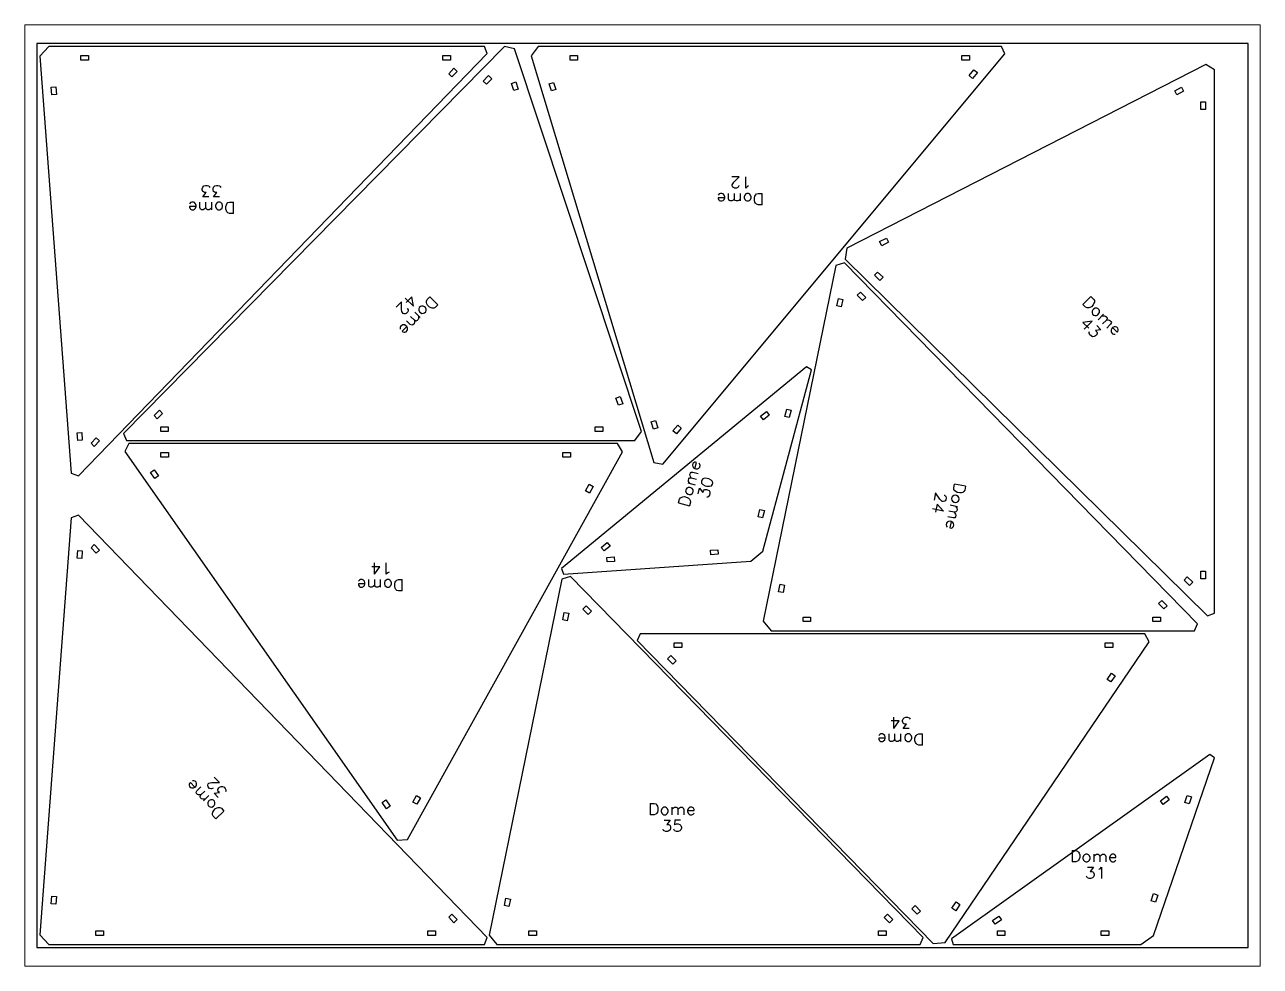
# Paper-space layout 'Layout' of a CAD drawing. Header units: millimetres, sheet in inches. Extents: x 0 to 10.5, y 0 to 8.
# The model-space entities are those that its viewports show. They can reach past a viewport. Long polylines and large blocks are cut down to what shows.
import ezdxf

# ---------------------------------------------------------------- set-up
doc = ezdxf.new("R2010")
doc.units = ezdxf.units.MM
doc.header["$MEASUREMENT"] = 0
for name, color, linetype, true_color in [('dome_cuts', 1, 'Continuous', 0xff0000), ('dome_marks', 2, 'Continuous', 0xffff00), ('Sheet', 18, 'Continuous', 0x000000)]:
    doc.layers.add(name, color=color, linetype=linetype, true_color=true_color)

msp = doc.modelspace()

# ---------------------------------------------------------------- linework, layer by layer
at = {"layer": 'dome_cuts', "color": 1, "true_color": 0xff0000}
for points in [[(295.57, 595), (7.88, 595), (2, 588.67), (22.65, 313.29), (27.54, 311.52), (297.51, 590.44)], [(34.03, 589), (34.03, 586), (29.03, 586), (29.03, 589)], [(308.93, 595), (57.26, 339.34), (59.15, 334.82), (394.92, 334.82), (399.27, 340.85), (315.39, 593.5)], [(273.19, 589), (273.19, 586), (268.19, 586), (268.19, 589)], [(637.1, 595), (331.02, 595), (326.5, 588.92), (407.55, 320.32), (413.45, 319.12), (639.38, 590.12)], [(357.17, 589), (357.17, 586), (352.17, 586), (352.17, 589)], [(615.95, 589), (615.95, 586), (610.95, 586), (610.95, 589)], [(274.15, 574.93), (271.99, 577.02), (275.47, 580.61), (277.63, 578.52)], [(533.9, 454.49), (773.18, 218.94), (777.71, 220.83), (777.71, 579.58), (772.05, 583.04), (535.03, 461.84)], [(618.03, 573.88), (615.72, 575.8), (618.92, 579.64), (621.23, 577.72)], [(298.37, 575.72), (300.51, 573.61), (297, 570.05), (294.86, 572.16)], [(317.93, 566.79), (315.09, 565.84), (313.51, 570.59), (316.36, 571.54)], [(338.36, 570.41), (341.23, 571.27), (342.67, 566.49), (339.8, 565.62)], [(9.56, 568.03), (12.56, 568.25), (12.93, 563.26), (9.94, 563.04)], [(755.95, 568.07), (757.32, 565.4), (752.87, 563.12), (751.5, 565.79)], [(771.71, 553.43), (768.71, 553.43), (768.71, 558.43), (771.71, 558.43)], [(561.05, 468.4), (562.41, 465.73), (557.96, 463.45), (556.6, 466.12)], [(527.71, 450.47), (479.8, 215.43), (484.88, 209.21), (764.55, 209.21), (766.46, 213.75), (533.42, 452.16)], [(553.19, 443.93), (555.29, 446.07), (558.85, 442.56), (556.75, 440.42)], [(547.4, 429.26), (545.26, 427.16), (541.76, 430.74), (543.91, 432.84)], [(529.36, 428.55), (532.3, 427.95), (531.3, 423.05), (528.36, 423.65)], [(479.5, 261.71), (511.58, 381.44), (508.32, 383.54), (346.42, 250.26), (347.86, 246.66), (471.52, 255.14)], [(386.91, 359.03), (384.06, 358.08), (382.49, 362.83), (385.33, 363.77)], [(80.92, 354.83), (83.06, 352.73), (79.55, 349.16), (77.41, 351.27)], [(481.84, 353.97), (483.75, 351.65), (479.89, 348.47), (477.98, 350.79)], [(496.92, 349.92), (494.02, 350.7), (495.32, 355.53), (498.22, 354.75)], [(81.79, 340.82), (81.79, 343.82), (86.79, 343.82), (86.79, 340.82)], [(368.77, 340.82), (368.77, 343.82), (373.77, 343.82), (373.77, 340.82)], [(405.74, 347.09), (408.61, 347.96), (410.06, 343.17), (407.18, 342.3)], [(422.38, 339.21), (420.08, 341.13), (423.28, 344.97), (425.59, 343.05)], [(26.67, 339.86), (29.66, 340.09), (30.04, 335.1), (27.05, 334.88)], [(37.97, 330.92), (35.81, 333.01), (39.29, 336.6), (41.45, 334.52)], [(383.58, 332.82), (60.77, 332.82), (58.06, 327.62), (238.07, 70.91), (244.8, 71.26), (386.85, 327.27)], [(86.92, 326.82), (86.92, 323.82), (81.92, 323.82), (81.92, 326.82)], [(352.43, 326.82), (352.43, 323.82), (347.43, 323.82), (347.43, 326.82)], [(75.12, 313.75), (77.58, 315.47), (80.45, 311.38), (77.99, 309.65)], [(364.9, 300.08), (362.28, 301.54), (364.71, 305.91), (367.33, 304.46)], [(479.17, 283.69), (476.28, 284.47), (477.57, 289.3), (480.47, 288.52)], [(297.51, 6.56), (27.54, 285.48), (22.65, 283.71), (2, 8.33), (7.88, 2), (295.57, 2)], [(27.05, 262.12), (30.04, 261.9), (29.66, 256.91), (26.67, 257.14)], [(41.45, 262.48), (39.29, 260.4), (35.81, 263.99), (37.97, 266.07)], [(376.67, 267.38), (378.57, 265.07), (374.71, 261.89), (372.81, 264.21)], [(445.02, 259.34), (444.81, 262.33), (449.8, 262.67), (450.01, 259.68)], [(376.61, 254.64), (376.41, 257.64), (381.39, 257.98), (381.6, 254.98)], [(303.81, 2), (583.48, 2), (585.4, 6.54), (352.35, 244.95), (346.64, 243.26), (298.73, 8.22)], [(771.71, 243.47), (768.71, 243.47), (768.71, 248.47), (771.71, 248.47)], [(490.9, 239.86), (493.84, 239.26), (492.84, 234.36), (489.9, 234.96)], [(757.69, 242.6), (759.8, 244.74), (763.36, 241.23), (761.26, 239.09)], [(746.42, 225.67), (744.27, 223.57), (740.78, 227.15), (742.92, 229.25)], [(348.3, 221.34), (351.24, 220.74), (350.24, 215.84), (347.3, 216.44)], [(366.34, 222.05), (364.19, 219.95), (360.7, 223.53), (362.84, 225.63)], [(506.03, 215.21), (506.03, 218.21), (511.03, 218.21), (511.03, 215.21)], [(737.02, 215.21), (737.02, 218.21), (742.02, 218.21), (742.02, 215.21)], [(731.77, 207.21), (398.39, 207.21), (396.47, 202.67), (591.97, 2.68), (599.97, 3.39), (734.56, 201.95)], [(425.92, 201.21), (425.92, 198.21), (420.92, 198.21), (420.92, 201.21)], [(710.62, 201.21), (710.62, 198.21), (705.62, 198.21), (705.62, 201.21)], [(416.52, 190.75), (418.66, 192.85), (422.16, 189.27), (420.01, 187.17)], [(709.31, 175.4), (706.83, 177.08), (709.63, 181.22), (712.12, 179.53)], [(605.14, 2), (729.1, 2), (737.51, 8.01), (777.71, 125.26), (774.6, 127.58), (603.96, 5.69)], [(250.88, 94.59), (248.25, 96.04), (250.68, 100.41), (253.3, 98.96)], [(746.16, 99.89), (747.9, 97.45), (743.84, 94.54), (742.09, 96.98)], [(760.93, 94.82), (758.09, 95.79), (759.71, 100.52), (762.55, 99.55)], [(227.97, 95.77), (230.43, 97.49), (233.3, 93.39), (230.84, 91.67)], [(9.94, 33.96), (12.93, 33.74), (12.56, 28.75), (9.56, 28.97)], [(309.84, 32.65), (312.77, 32.05), (311.78, 27.15), (308.84, 27.75)], [(738.69, 29.96), (735.85, 30.93), (737.47, 35.66), (740.31, 34.69)], [(577.98, 25.57), (580.13, 27.67), (583.62, 24.09), (581.48, 22)], [(606.87, 24.27), (604.39, 25.95), (607.19, 30.09), (609.68, 28.4)], [(277.63, 18.48), (275.47, 16.39), (271.99, 19.98), (274.15, 22.07)], [(565.35, 18.46), (563.21, 16.36), (559.71, 19.94), (561.86, 22.04)], [(635.31, 20.71), (637.05, 18.27), (632.98, 15.36), (631.24, 17.8)], [(39.03, 8), (39.03, 11), (44.03, 11), (44.03, 8)], [(258.19, 8), (258.19, 11), (263.19, 11), (263.19, 8)], [(324.96, 8), (324.96, 11), (329.96, 11), (329.96, 8)], [(555.95, 8), (555.95, 11), (560.95, 11), (560.95, 8)], [(634.38, 8), (634.38, 11), (639.38, 11), (639.38, 8)], [(702.95, 8), (702.95, 11), (707.95, 11), (707.95, 8)]]:
    msp.add_lwpolyline(points, close=True, dxfattribs=at)
at = {"layer": 'dome_marks', "color": 2, "true_color": 0xffff00}
for points in [[(463.93, 508.96), (458.93, 508.96)], [(460.36, 505.38), (463.93, 508.96)], [(468.22, 501.46), (468.22, 508.96)], [(109.28, 501.08), (109.64, 502.15)], [(109.28, 500.37), (109.28, 501.08)], [(109.64, 499.3), (109.28, 500.37)], [(109.64, 502.15), (110.35, 502.87)], [(109.99, 498.94), (109.64, 499.3)], [(109.64, 495.73), (111.78, 498.58)], [(110.71, 498.58), (109.99, 498.94)], [(110.35, 502.87), (111.42, 503.23)], [(111.78, 498.58), (110.71, 498.58)], [(111.42, 503.23), (112.49, 503.23)], [(112.49, 503.23), (113.56, 502.87)], [(113.56, 502.87), (113.92, 502.51)], [(113.92, 502.51), (114.28, 501.8)], [(116.42, 501.08), (116.78, 502.15)], [(116.42, 500.37), (116.42, 501.08)], [(116.78, 499.3), (116.42, 500.37)], [(116.78, 502.15), (117.49, 502.87)], [(117.14, 498.94), (116.78, 499.3)], [(116.78, 495.73), (118.92, 498.58)], [(117.85, 498.58), (117.14, 498.94)], [(117.49, 502.87), (118.56, 503.23)], [(118.92, 498.58), (117.85, 498.58)], [(118.56, 503.23), (119.64, 503.23)], [(119.64, 503.23), (120.71, 502.87)], [(120.71, 502.87), (121.06, 502.51)], [(121.06, 502.51), (121.42, 501.8)], [(451.43, 497.96), (450.72, 497.6)], [(452.5, 497.96), (451.43, 497.96)], [(453.22, 497.6), (452.5, 497.96)], [(456.79, 494.38), (456.79, 497.96)], [(459.29, 503.6), (459.65, 504.31)], [(459.29, 502.88), (459.29, 503.6)], [(459.65, 502.17), (459.29, 502.88)], [(459.65, 504.31), (460.36, 505.38)], [(460, 501.81), (459.65, 502.17)], [(460.72, 501.46), (460, 501.81)], [(462.15, 501.46), (460.72, 501.46)], [(460.72, 494.38), (460.72, 497.96)], [(462.86, 501.81), (462.15, 501.46)], [(463.22, 502.17), (462.86, 501.81)], [(463.57, 502.88), (463.22, 502.17)], [(463.57, 503.24), (463.57, 502.88)], [(464.65, 492.96), (464.65, 497.96)], [(469.29, 502.53), (468.22, 501.46)], [(468.93, 497.96), (468.22, 497.6)], [(470, 497.96), (468.93, 497.96)], [(470, 502.88), (469.29, 502.53)], [(470.72, 497.6), (470, 497.96)], [(475.36, 497.6), (476.43, 497.96)], [(476.43, 497.96), (478.93, 497.96)], [(478.93, 490.46), (478.93, 497.96)], [(101.6, 491.87), (100.89, 491.15)], [(102.31, 492.23), (101.6, 491.87)], [(103.39, 492.23), (102.31, 492.23)], [(104.1, 491.87), (103.39, 492.23)], [(104.81, 491.15), (104.1, 491.87)], [(105.17, 490.08), (104.81, 491.15)], [(105.17, 489.37), (105.17, 490.08)], [(107.67, 488.65), (107.67, 492.23)], [(113.56, 495.73), (109.64, 495.73)], [(111.6, 488.65), (111.6, 492.23)], [(115.53, 487.23), (115.53, 492.23)], [(120.71, 495.73), (116.78, 495.73)], [(118.39, 491.15), (118.03, 490.08)], [(118.03, 490.08), (118.03, 489.37)], [(119.1, 491.87), (118.39, 491.15)], [(119.81, 492.23), (119.1, 491.87)], [(120.89, 492.23), (119.81, 492.23)], [(121.6, 491.87), (120.89, 492.23)], [(122.31, 491.15), (121.6, 491.87)], [(122.67, 490.08), (122.31, 491.15)], [(122.67, 489.37), (122.67, 490.08)], [(124.81, 489.37), (125.17, 490.44)], [(125.17, 490.44), (125.53, 491.15)], [(125.53, 491.15), (126.24, 491.87)], [(126.24, 491.87), (127.31, 492.23)], [(127.31, 492.23), (129.81, 492.23)], [(129.81, 484.73), (129.81, 492.23)], [(450.72, 497.6), (450, 496.88)], [(454.29, 495.1), (450, 495.1)], [(450, 495.1), (450, 494.38)], [(450, 494.38), (450.36, 493.67)], [(450.36, 493.67), (450.72, 493.31)], [(450.72, 493.31), (451.43, 492.96)], [(451.43, 492.96), (452.5, 492.96)], [(452.5, 492.96), (453.22, 493.31)], [(453.93, 496.88), (453.22, 497.6)], [(453.22, 493.31), (453.93, 494.03)], [(454.29, 495.81), (453.93, 496.88)], [(453.93, 494.03), (454.29, 495.1)], [(454.29, 495.1), (454.29, 495.81)], [(457.15, 493.31), (456.79, 494.38)], [(457.86, 492.96), (457.15, 493.31)], [(458.93, 492.96), (457.86, 492.96)], [(459.65, 493.31), (458.93, 492.96)], [(460.72, 494.38), (459.65, 493.31)], [(461.07, 493.31), (460.72, 494.38)], [(461.79, 492.96), (461.07, 493.31)], [(462.86, 492.96), (461.79, 492.96)], [(463.57, 493.31), (462.86, 492.96)], [(464.65, 494.38), (463.57, 493.31)], [(467.5, 496.88), (467.15, 495.81)], [(467.15, 495.81), (467.15, 495.1)], [(467.15, 495.1), (467.5, 494.03)], [(468.22, 497.6), (467.5, 496.88)], [(467.5, 494.03), (468.22, 493.31)], [(468.22, 493.31), (468.93, 492.96)], [(468.93, 492.96), (470, 492.96)], [(470, 492.96), (470.72, 493.31)], [(471.43, 496.88), (470.72, 497.6)], [(470.72, 493.31), (471.43, 494.03)], [(471.79, 495.81), (471.43, 496.88)], [(471.43, 494.03), (471.79, 495.1)], [(471.79, 495.1), (471.79, 495.81)], [(473.93, 495.1), (474.29, 496.17)], [(473.93, 493.31), (473.93, 495.1)], [(474.29, 492.24), (473.93, 493.31)], [(474.29, 496.17), (474.65, 496.88)], [(474.65, 491.53), (474.29, 492.24)], [(474.65, 496.88), (475.36, 497.6)], [(475.36, 490.81), (474.65, 491.53)], [(476.43, 490.46), (475.36, 490.81)], [(478.93, 490.46), (476.43, 490.46)], [(105.17, 489.37), (100.89, 489.37)], [(100.89, 489.37), (100.89, 488.65)], [(100.89, 488.65), (101.24, 487.94)], [(101.24, 487.94), (101.6, 487.58)], [(101.6, 487.58), (102.31, 487.23)], [(102.31, 487.23), (103.39, 487.23)], [(103.39, 487.23), (104.1, 487.58)], [(104.1, 487.58), (104.81, 488.3)], [(104.81, 488.3), (105.17, 489.37)], [(108.03, 487.58), (107.67, 488.65)], [(108.74, 487.23), (108.03, 487.58)], [(109.81, 487.23), (108.74, 487.23)], [(110.53, 487.58), (109.81, 487.23)], [(111.6, 488.65), (110.53, 487.58)], [(111.96, 487.58), (111.6, 488.65)], [(112.67, 487.23), (111.96, 487.58)], [(113.74, 487.23), (112.67, 487.23)], [(114.46, 487.58), (113.74, 487.23)], [(115.53, 488.65), (114.46, 487.58)], [(118.03, 489.37), (118.39, 488.3)], [(118.39, 488.3), (119.1, 487.58)], [(119.1, 487.58), (119.81, 487.23)], [(119.81, 487.23), (120.89, 487.23)], [(120.89, 487.23), (121.6, 487.58)], [(121.6, 487.58), (122.31, 488.3)], [(122.31, 488.3), (122.67, 489.37)], [(124.81, 487.58), (124.81, 489.37)], [(125.17, 486.51), (124.81, 487.58)], [(125.53, 485.8), (125.17, 486.51)], [(126.24, 485.08), (125.53, 485.8)], [(127.31, 484.73), (126.24, 485.08)], [(129.81, 484.73), (127.31, 484.73)], [(240.84, 426.33), (237.33, 422.77)], [(240.88, 421.28), (240.84, 426.33)], [(248.69, 423.61), (243.34, 428.88)], [(247.63, 429.67), (243.87, 425.85)], [(248.69, 423.61), (247.63, 429.67)], [(257.32, 426.89), (257.82, 427.9)], [(257.33, 425.88), (257.32, 426.89)], [(257.59, 425.12), (257.33, 425.88)], [(258.1, 424.12), (257.59, 425.12)], [(257.82, 427.9), (259.57, 429.69)], [(264.92, 424.42), (259.57, 429.69)], [(264.92, 424.42), (263.16, 422.64)], [(696.11, 429.95), (690.85, 424.61)], [(692.63, 422.85), (690.85, 424.61)], [(696.11, 429.95), (697.9, 428.2)], [(697.67, 424.41), (696.42, 423.14)], [(698.17, 425.42), (697.67, 424.41)], [(697.9, 428.2), (698.41, 427.19)], [(698.42, 426.18), (698.17, 425.42)], [(698.41, 427.19), (698.42, 426.18)], [(241.14, 420.02), (240.88, 421.28)], [(241.4, 419.26), (241.14, 420.02)], [(241.91, 418.76), (241.4, 419.26)], [(242.67, 418.52), (241.91, 418.76)], [(243.17, 418.52), (242.67, 418.52)], [(243.93, 418.78), (243.17, 418.52)], [(244.93, 419.8), (243.93, 418.78)], [(244.66, 422.07), (244.91, 421.82)], [(244.91, 421.82), (245.17, 421.06)], [(245.17, 420.56), (244.93, 419.8)], [(245.17, 421.06), (245.17, 420.56)], [(249.34, 414.2), (246.8, 416.7)], [(253.11, 416), (249.55, 419.5)], [(252.1, 417), (252.11, 415.48)], [(252.56, 422.56), (252.31, 421.8)], [(252.31, 421.8), (252.32, 420.79)], [(252.32, 420.79), (252.83, 419.78)], [(253.31, 423.32), (252.56, 422.56)], [(252.83, 419.78), (253.34, 419.28)], [(254.07, 423.58), (253.31, 423.32)], [(253.34, 419.28), (254.36, 418.78)], [(255.08, 423.59), (254.07, 423.58)], [(254.36, 418.78), (255.37, 418.79)], [(256.09, 423.09), (255.08, 423.59)], [(255.37, 418.79), (256.12, 419.05)], [(256.6, 422.59), (256.09, 423.09)], [(256.12, 419.05), (256.87, 419.81)], [(257.11, 421.58), (256.6, 422.59)], [(256.87, 419.81), (257.12, 420.57)], [(257.12, 420.57), (257.11, 421.58)], [(259.37, 422.86), (258.1, 424.12)], [(260.39, 422.37), (259.37, 422.86)], [(261.15, 422.12), (260.39, 422.37)], [(262.16, 422.13), (261.15, 422.12)], [(263.16, 422.64), (262.16, 422.13)], [(693.65, 422.36), (692.63, 422.85)], [(694.66, 422.37), (693.65, 422.36)], [(695.41, 422.62), (694.66, 422.37)], [(696.42, 423.14), (695.41, 422.62)], [(697.45, 421.12), (696.95, 420.11)], [(696.95, 420.11), (696.96, 419.1)], [(696.96, 419.1), (697.22, 418.34)], [(697.22, 418.34), (697.98, 417.59)], [(697.95, 421.63), (697.45, 421.12)], [(698.95, 422.15), (697.95, 421.63)], [(697.98, 417.59), (698.74, 417.35)], [(698.74, 417.35), (699.75, 417.35)], [(699.96, 422.15), (698.95, 422.15)], [(699.75, 417.35), (700.76, 417.87)], [(700.72, 421.91), (699.96, 422.15)], [(701.49, 421.16), (700.72, 421.91)], [(700.76, 417.87), (701.26, 418.38)], [(704.54, 418.15), (701.03, 414.59)], [(701.26, 418.38), (701.75, 419.39)], [(701.75, 420.4), (701.49, 421.16)], [(701.75, 419.39), (701.75, 420.4)], [(703.54, 417.13), (705.05, 417.14)], [(705.05, 417.14), (705.81, 416.9)], [(705.81, 416.9), (706.58, 416.15)], [(240.28, 410.09), (240.03, 409.33)], [(240.03, 409.33), (240.04, 408.32)], [(241.03, 410.85), (240.28, 410.09)], [(241.79, 411.11), (241.03, 410.85)], [(244.32, 410.12), (241.32, 407.07)], [(242.8, 411.12), (241.79, 411.11)], [(243.81, 410.62), (242.8, 411.12)], [(244.32, 410.12), (243.81, 410.62)], [(246.58, 411.4), (244.04, 413.91)], [(244.83, 409.11), (244.32, 410.12)], [(244.6, 407.34), (244.84, 408.1)], [(244.84, 408.1), (244.83, 409.11)], [(247.6, 410.9), (246.58, 411.4)], [(248.35, 411.16), (247.6, 410.9)], [(249.11, 411.92), (248.35, 411.16)], [(249.35, 412.68), (249.11, 411.92)], [(250.35, 413.7), (249.34, 414.2)], [(249.34, 414.2), (249.35, 412.68)], [(251.11, 413.96), (250.35, 413.7)], [(251.86, 414.72), (251.11, 413.96)], [(252.11, 415.48), (251.86, 414.72)], [(696.92, 413.72), (690.87, 412.66)], [(690.87, 412.66), (694.69, 408.91)], [(696.92, 413.72), (691.66, 408.38)], [(699.98, 410.71), (702.78, 407.96)], [(706.34, 414.38), (703.83, 411.83)], [(706.84, 415.39), (706.34, 414.38)], [(706.34, 414.38), (707.85, 414.39)], [(706.58, 416.15), (706.84, 415.39)], [(709.14, 411.62), (706.63, 409.07)], [(707.85, 414.39), (708.61, 414.14)], [(708.61, 414.14), (709.38, 413.39)], [(709.64, 412.63), (709.14, 411.62)], [(709.38, 413.39), (709.64, 412.63)], [(709.92, 408.85), (709.42, 407.83)], [(710.42, 409.36), (709.92, 408.85)], [(711.42, 409.87), (710.42, 409.36)], [(710.42, 409.36), (713.47, 406.35)], [(712.44, 409.88), (711.42, 409.87)], [(713.19, 409.63), (712.44, 409.88)], [(713.96, 408.88), (713.19, 409.63)], [(714.22, 408.12), (713.96, 408.88)], [(714.22, 407.62), (714.22, 408.12)], [(241.32, 407.07), (241.82, 406.56)], [(241.82, 406.56), (242.58, 406.32)], [(242.58, 406.32), (243.09, 406.32)], [(243.09, 406.32), (243.84, 406.58)], [(243.84, 406.58), (244.6, 407.34)], [(694.96, 406.13), (695.21, 406.89)], [(694.97, 405.62), (694.96, 406.13)], [(695.48, 404.62), (694.97, 405.62)], [(696.24, 403.87), (695.48, 404.62)], [(697.26, 403.37), (696.24, 403.87)], [(698.27, 403.38), (697.26, 403.37)], [(699.27, 403.89), (698.27, 403.38)], [(702.78, 407.96), (699.25, 407.43)], [(699.25, 407.43), (700.01, 406.67)], [(699.77, 404.4), (699.27, 403.89)], [(700.27, 405.41), (699.77, 404.4)], [(700.01, 406.67), (700.27, 405.92)], [(700.27, 405.92), (700.27, 405.41)], [(709.42, 407.83), (709.43, 406.82)], [(709.43, 406.82), (709.69, 406.07)], [(709.69, 406.07), (710.45, 405.32)], [(710.45, 405.32), (711.21, 405.07)], [(711.21, 405.07), (712.22, 405.08)], [(713.47, 406.35), (713.97, 406.86)], [(713.97, 406.86), (714.22, 407.62)], [(433.27, 319.56), (433, 318.52)], [(433, 318.52), (433.16, 317.74)], [(433.8, 320.15), (433.27, 319.56)], [(434.24, 320.41), (433.8, 320.15)], [(435.02, 320.57), (434.24, 320.41)], [(434.6, 316.24), (435.71, 320.38)], [(435.71, 320.38), (435.02, 320.57)], [(437.94, 319.04), (437.44, 319.92)], [(437.83, 317.23), (438.1, 318.26)], [(438.1, 318.26), (437.94, 319.04)], [(430.59, 309.55), (431.12, 310.15)], [(431.12, 310.15), (432.25, 310.22)], [(431.33, 312.31), (431.61, 313.35)], [(431.49, 311.53), (431.33, 312.31)], [(432.25, 310.22), (431.49, 311.53)], [(431.61, 313.35), (432.14, 313.94)], [(432.14, 313.94), (433.27, 314.01)], [(432.25, 310.22), (435.7, 309.29)], [(433.16, 317.74), (433.66, 316.86)], [(433.27, 314.01), (436.72, 313.09)], [(433.66, 316.86), (434.6, 316.24)], [(434.6, 316.24), (435.29, 316.06)], [(435.29, 316.06), (436.42, 316.12)], [(436.42, 316.12), (437.3, 316.63)], [(437.3, 316.63), (437.83, 317.23)], [(428.75, 302.65), (428.47, 301.62)], [(429.28, 303.25), (428.75, 302.65)], [(430.15, 303.75), (429.28, 303.25)], [(429.85, 306.79), (434.68, 305.5)], [(431.28, 303.82), (430.15, 303.75)], [(430.32, 308.52), (430.59, 309.55)], [(430.48, 307.73), (430.32, 308.52)], [(431.23, 306.42), (430.48, 307.73)], [(431.97, 303.64), (431.28, 303.82)], [(432.91, 303.02), (431.97, 303.64)], [(433.41, 302.14), (432.91, 303.02)], [(433.57, 301.36), (433.41, 302.14)], [(436.72, 299.59), (437.74, 303.38)], [(437.74, 303.38), (439.95, 300.58)], [(439.13, 308.56), (438.94, 307.87)], [(438.94, 307.87), (439.01, 306.74)], [(439.01, 306.74), (439.86, 305.77)], [(439.75, 309.5), (439.13, 308.56)], [(440.97, 309.91), (439.75, 309.5)], [(439.86, 305.77), (441.49, 304.97)], [(440.22, 301.61), (440.75, 302.21)], [(440.75, 302.21), (441.19, 302.46)], [(442.79, 309.8), (440.97, 309.91)], [(441.19, 302.46), (442.32, 302.53)], [(441.49, 304.97), (442.53, 304.69)], [(442.32, 302.53), (443.01, 302.34)], [(442.53, 304.69), (444.35, 304.57)], [(443.82, 309.52), (442.79, 309.8)], [(443.01, 302.34), (443.95, 301.72)], [(445.45, 308.71), (443.82, 309.52)], [(444.35, 304.57), (445.57, 304.99)], [(446.3, 307.75), (445.45, 308.71)], [(445.57, 304.99), (446.19, 305.93)], [(446.19, 305.93), (446.37, 306.62)], [(446.37, 306.62), (446.3, 307.75)], [(605.53, 303.61), (606.03, 306.06)], [(605.67, 302.49), (605.53, 303.61)], [(606.23, 301.65), (605.67, 302.49)], [(613.38, 304.57), (606.03, 306.06)], [(612.88, 302.12), (612.32, 301.14)], [(613.38, 304.57), (612.88, 302.12)], [(423.74, 293.64), (424.39, 296.05)], [(424.39, 296.05), (425.01, 297)], [(425.01, 297), (425.89, 297.5)], [(425.89, 297.5), (426.67, 297.66)], [(426.67, 297.66), (427.8, 297.73)], [(427.8, 297.73), (429.52, 297.27)], [(428.47, 301.62), (428.63, 300.83)], [(428.63, 300.83), (429.13, 299.96)], [(429.13, 299.96), (430.08, 299.34)], [(429.52, 297.27), (430.46, 296.65)], [(430.08, 299.34), (430.77, 299.15)], [(430.46, 296.65), (431.06, 296.12)], [(430.77, 299.15), (431.89, 299.22)], [(431.63, 294.11), (430.99, 291.7)], [(431.06, 296.12), (431.57, 295.24)], [(431.57, 295.24), (431.63, 294.11)], [(431.89, 299.22), (432.77, 299.73)], [(432.77, 299.73), (433.3, 300.32)], [(433.3, 300.32), (433.57, 301.36)], [(439.95, 300.58), (440.22, 301.61)], [(443.19, 297.49), (442.4, 297.33)], [(443.62, 297.74), (443.19, 297.49)], [(444.25, 298.68), (443.62, 297.74)], [(443.95, 301.72), (444.46, 300.85)], [(444.52, 299.72), (444.25, 298.68)], [(444.46, 300.85), (444.52, 299.72)], [(593.61, 300.21), (592.61, 295.31)], [(596.4, 296), (593.61, 300.21)], [(597.31, 295.09), (596.4, 296)], [(597.93, 294.59), (597.31, 295.09)], [(598.63, 294.45), (597.93, 294.59)], [(599.41, 294.66), (598.63, 294.45)], [(599.14, 298.72), (599.49, 298.65)], [(599.83, 294.94), (599.41, 294.66)], [(599.49, 298.65), (600.12, 298.16)], [(600.32, 295.56), (599.83, 294.94)], [(600.12, 298.16), (600.4, 297.74)], [(600.61, 296.96), (600.32, 295.56)], [(600.4, 297.74), (600.61, 296.96)], [(604.25, 297.32), (604.03, 296.27)], [(604.03, 296.27), (604.24, 295.49)], [(604.24, 295.49), (604.8, 294.65)], [(604.74, 297.94), (604.25, 297.32)], [(605.58, 298.5), (604.74, 297.94)], [(604.8, 294.65), (605.78, 294.09)], [(606.71, 298.64), (605.58, 298.5)], [(605.78, 294.09), (606.48, 293.94)], [(606.85, 301.16), (606.23, 301.65)], [(606.48, 293.94), (607.6, 294.08)], [(607.4, 298.49), (606.71, 298.64)], [(607.83, 300.59), (606.85, 301.16)], [(608.38, 297.93), (607.4, 298.49)], [(607.6, 294.08), (608.44, 294.64)], [(609.58, 300.24), (607.83, 300.59)], [(608.94, 297.09), (608.38, 297.93)], [(608.44, 294.64), (608.93, 295.27)], [(608.93, 295.27), (609.15, 296.32)], [(609.15, 296.32), (608.94, 297.09)], [(610.7, 300.37), (609.58, 300.24)], [(611.48, 300.58), (610.7, 300.37)], [(612.32, 301.14), (611.48, 300.58)], [(423.74, 293.64), (430.99, 291.7)], [(598.82, 288.22), (591.47, 289.71)], [(594.64, 292.71), (593.57, 287.46)], [(598.82, 288.22), (594.64, 292.71)], [(605.89, 287.5), (602.39, 288.22)], [(608.08, 291.07), (603.18, 292.07)], [(607.01, 287.64), (605.89, 287.5)], [(605.89, 287.5), (606.73, 286.24)], [(606.68, 291.35), (607.51, 290.09)], [(606.73, 286.24), (606.94, 285.47)], [(607.51, 288.27), (607.01, 287.64)], [(607.51, 290.09), (607.72, 289.32)], [(607.72, 289.32), (607.51, 288.27)], [(600.75, 280.17), (600.54, 279.12)], [(600.54, 279.12), (600.75, 278.35)], [(601.25, 280.8), (600.75, 280.17)], [(600.75, 278.35), (601.3, 277.5)], [(602.09, 281.35), (601.25, 280.8)], [(605.11, 283.65), (601.61, 284.37)], [(603.21, 281.49), (602.09, 281.35)], [(603.91, 281.35), (603.05, 277.15)], [(603.91, 281.35), (603.21, 281.49)], [(604.89, 280.78), (603.91, 281.35)], [(604.52, 277.21), (604.95, 277.49)], [(605.45, 279.94), (604.89, 280.78)], [(604.95, 277.49), (605.44, 278.12)], [(606.23, 283.79), (605.11, 283.65)], [(605.44, 278.12), (605.65, 279.17)], [(605.65, 279.17), (605.45, 279.94)], [(606.72, 284.42), (606.23, 283.79)], [(606.94, 285.47), (606.72, 284.42)], [(603.05, 277.15), (603.75, 277)], [(603.75, 277), (604.52, 277.21)], [(222.96, 246.47), (222.96, 253.97)], [(230.82, 246.47), (230.82, 253.97)], [(226.53, 251.47), (221.17, 251.47)], [(222.96, 246.47), (226.53, 251.47)], [(231.89, 247.54), (230.82, 246.47)], [(232.6, 247.9), (231.89, 247.54)], [(213.14, 242.61), (212.42, 241.9)], [(216.71, 240.11), (212.42, 240.11)], [(212.42, 240.11), (212.42, 239.4)], [(212.42, 239.4), (212.78, 238.68)], [(212.78, 238.68), (213.14, 238.33)], [(213.85, 242.97), (213.14, 242.61)], [(213.14, 238.33), (213.85, 237.97)], [(214.92, 242.97), (213.85, 242.97)], [(213.85, 237.97), (214.92, 237.97)], [(215.64, 242.61), (214.92, 242.97)], [(214.92, 237.97), (215.64, 238.33)], [(216.35, 241.9), (215.64, 242.61)], [(215.64, 238.33), (216.35, 239.04)], [(216.71, 240.83), (216.35, 241.9)], [(216.35, 239.04), (216.71, 240.11)], [(216.71, 240.11), (216.71, 240.83)], [(219.21, 239.4), (219.21, 242.97)], [(219.57, 238.33), (219.21, 239.4)], [(220.28, 237.97), (219.57, 238.33)], [(221.35, 237.97), (220.28, 237.97)], [(222.07, 238.33), (221.35, 237.97)], [(223.14, 239.4), (222.07, 238.33)], [(223.14, 239.4), (223.14, 242.97)], [(223.49, 238.33), (223.14, 239.4)], [(224.21, 237.97), (223.49, 238.33)], [(225.28, 237.97), (224.21, 237.97)], [(225.99, 238.33), (225.28, 237.97)], [(227.07, 239.4), (225.99, 238.33)], [(227.07, 237.97), (227.07, 242.97)], [(229.92, 241.9), (229.57, 240.83)], [(229.57, 240.83), (229.57, 240.11)], [(229.57, 240.11), (229.92, 239.04)], [(230.64, 242.61), (229.92, 241.9)], [(229.92, 239.04), (230.64, 238.33)], [(231.35, 242.97), (230.64, 242.61)], [(230.64, 238.33), (231.35, 237.97)], [(232.42, 242.97), (231.35, 242.97)], [(231.35, 237.97), (232.42, 237.97)], [(233.14, 242.61), (232.42, 242.97)], [(232.42, 237.97), (233.14, 238.33)], [(233.85, 241.9), (233.14, 242.61)], [(233.14, 238.33), (233.85, 239.04)], [(234.21, 240.83), (233.85, 241.9)], [(233.85, 239.04), (234.21, 240.11)], [(234.21, 240.11), (234.21, 240.83)], [(236.35, 240.11), (236.71, 241.18)], [(236.35, 238.33), (236.35, 240.11)], [(236.71, 237.26), (236.35, 238.33)], [(236.71, 241.18), (237.07, 241.9)], [(237.07, 236.54), (236.71, 237.26)], [(237.07, 241.9), (237.78, 242.61)], [(237.78, 242.61), (238.85, 242.97)], [(238.85, 242.97), (241.35, 242.97)], [(241.35, 235.47), (241.35, 242.97)], [(237.78, 235.83), (237.07, 236.54)], [(238.85, 235.47), (237.78, 235.83)], [(241.35, 235.47), (238.85, 235.47)], [(569.6, 149.64), (564.25, 149.64)], [(566.03, 144.64), (566.03, 152.14)], [(566.03, 144.64), (569.6, 149.64)], [(571.75, 150), (572.1, 151.07)], [(571.75, 149.28), (571.75, 150)], [(572.1, 148.21), (571.75, 149.28)], [(572.1, 151.07), (572.82, 151.78)], [(572.46, 147.85), (572.1, 148.21)], [(572.1, 144.64), (574.25, 147.5)], [(573.17, 147.5), (572.46, 147.85)], [(572.82, 151.78), (573.89, 152.14)], [(574.25, 147.5), (573.17, 147.5)], [(573.89, 152.14), (574.96, 152.14)], [(574.96, 152.14), (576.03, 151.78)], [(576.03, 151.78), (576.39, 151.43)], [(576.39, 151.43), (576.75, 150.71)], [(556.75, 140.78), (556.03, 140.07)], [(557.46, 141.14), (556.75, 140.78)], [(558.53, 141.14), (557.46, 141.14)], [(559.25, 140.78), (558.53, 141.14)], [(559.96, 140.07), (559.25, 140.78)], [(560.32, 139), (559.96, 140.07)], [(560.32, 138.28), (560.32, 139)], [(562.82, 137.57), (562.82, 141.14)], [(566.75, 137.57), (566.75, 141.14)], [(570.67, 136.14), (570.67, 141.14)], [(576.03, 144.64), (572.1, 144.64)], [(573.53, 140.07), (573.17, 139)], [(573.17, 139), (573.17, 138.28)], [(574.25, 140.78), (573.53, 140.07)], [(574.96, 141.14), (574.25, 140.78)], [(576.03, 141.14), (574.96, 141.14)], [(576.75, 140.78), (576.03, 141.14)], [(577.46, 140.07), (576.75, 140.78)], [(577.82, 139), (577.46, 140.07)], [(577.82, 138.28), (577.82, 139)], [(579.96, 138.28), (580.32, 139.35)], [(580.32, 139.35), (580.67, 140.07)], [(580.67, 140.07), (581.39, 140.78)], [(581.39, 140.78), (582.46, 141.14)], [(582.46, 141.14), (584.96, 141.14)], [(584.96, 133.64), (584.96, 141.14)], [(560.32, 138.28), (556.03, 138.28)], [(556.03, 138.28), (556.03, 137.57)], [(556.03, 137.57), (556.39, 136.85)], [(556.39, 136.85), (556.75, 136.5)], [(556.75, 136.5), (557.46, 136.14)], [(557.46, 136.14), (558.53, 136.14)], [(558.53, 136.14), (559.25, 136.5)], [(559.25, 136.5), (559.96, 137.21)], [(559.96, 137.21), (560.32, 138.28)], [(563.17, 136.5), (562.82, 137.57)], [(563.89, 136.14), (563.17, 136.5)], [(564.96, 136.14), (563.89, 136.14)], [(565.67, 136.5), (564.96, 136.14)], [(566.75, 137.57), (565.67, 136.5)], [(567.1, 136.5), (566.75, 137.57)], [(567.82, 136.14), (567.1, 136.5)], [(568.89, 136.14), (567.82, 136.14)], [(569.6, 136.5), (568.89, 136.14)], [(570.67, 137.57), (569.6, 136.5)], [(573.17, 138.28), (573.53, 137.21)], [(573.53, 137.21), (574.25, 136.5)], [(574.25, 136.5), (574.96, 136.14)], [(574.96, 136.14), (576.03, 136.14)], [(576.03, 136.14), (576.75, 136.5)], [(576.75, 136.5), (577.46, 137.21)], [(577.46, 137.21), (577.82, 138.28)], [(579.96, 136.5), (579.96, 138.28)], [(580.32, 135.43), (579.96, 136.5)], [(580.67, 134.71), (580.32, 135.43)], [(581.39, 134), (580.67, 134.71)], [(582.46, 133.64), (581.39, 134)], [(584.96, 133.64), (582.46, 133.64)], [(100.66, 107.69), (100.65, 107.19)], [(100.65, 107.19), (100.89, 106.42)], [(100.93, 108.44), (100.66, 107.69)], [(100.89, 106.42), (101.64, 105.65)], [(101.44, 108.94), (100.93, 108.44)], [(104.42, 105.86), (101.44, 108.94)], [(103.73, 110.17), (102.72, 110.18)], [(104.49, 109.9), (103.73, 110.17)], [(104.42, 105.86), (104.93, 106.36)], [(105.23, 109.13), (104.49, 109.9)], [(104.93, 106.36), (105.46, 107.36)], [(105.47, 108.37), (105.23, 109.13)], [(105.46, 107.36), (105.47, 108.37)], [(112.85, 106.81), (112.86, 107.32)], [(113.09, 106.05), (112.85, 106.81)], [(112.86, 107.32), (113.12, 108.07)], [(113.12, 108.07), (113.63, 108.57)], [(113.63, 108.57), (114.4, 108.81)], [(114.4, 108.81), (115.66, 109.04)], [(115.66, 109.04), (120.71, 108.96)], [(120.71, 108.96), (117.23, 112.55)], [(120.66, 105.93), (121.68, 106.41)], [(121.68, 106.41), (122.69, 106.4)], [(122.69, 106.4), (123.69, 105.88)], [(101.64, 105.65), (102.39, 105.39)], [(102.39, 105.39), (103.4, 105.37)], [(103.4, 105.37), (104.42, 105.86)], [(105.13, 102.57), (105.65, 103.57)], [(105.37, 101.81), (105.13, 102.57)], [(106.11, 101.04), (105.37, 101.81)], [(105.65, 103.57), (108.21, 106.05)], [(106.86, 100.77), (106.11, 101.04)], [(108.38, 100.75), (106.86, 100.77)], [(107.86, 99.74), (108.38, 100.75)], [(108.1, 98.98), (107.86, 99.74)], [(108.84, 98.21), (108.1, 98.98)], [(108.38, 100.75), (110.95, 103.23)], [(109.6, 97.95), (108.84, 98.21)], [(111.11, 97.92), (109.6, 97.95)], [(110.09, 96.93), (113.68, 100.41)], [(114.08, 105.02), (113.09, 106.05)], [(114.83, 104.76), (114.08, 105.02)], [(115.34, 104.75), (114.83, 104.76)], [(116.1, 104.99), (115.34, 104.75)], [(116.36, 105.24), (116.1, 104.99)], [(117.06, 101.94), (120.61, 102.39)], [(119.79, 99.12), (117.06, 101.94)], [(119.62, 103.92), (119.63, 104.43)], [(119.86, 103.16), (119.62, 103.92)], [(119.63, 104.43), (120.15, 105.43)], [(120.61, 102.39), (119.86, 103.16)], [(120.15, 105.43), (120.66, 105.93)], [(123.69, 105.88), (124.44, 105.11)], [(124.44, 105.11), (124.93, 104.09)], [(124.92, 103.58), (124.65, 102.83)], [(124.93, 104.09), (124.92, 103.58)], [(112.84, 95.62), (112.83, 94.61)], [(112.83, 94.61), (113.07, 93.85)], [(113.36, 96.62), (112.84, 95.62)], [(113.07, 93.85), (113.81, 93.08)], [(113.88, 97.12), (113.36, 96.62)], [(113.81, 93.08), (114.56, 92.82)], [(114.9, 97.61), (113.88, 97.12)], [(114.56, 92.82), (115.57, 92.8)], [(115.91, 97.59), (114.9, 97.61)], [(115.57, 92.8), (116.59, 93.29)], [(116.66, 97.33), (115.91, 97.59)], [(116.28, 89.5), (116.8, 90.51)], [(116.59, 93.29), (117.11, 93.78)], [(117.4, 96.56), (116.66, 97.33)], [(116.8, 90.51), (118.08, 91.75)], [(117.11, 93.78), (117.63, 94.79)], [(117.64, 95.8), (117.4, 96.56)], [(117.63, 94.79), (117.64, 95.8)], [(118.08, 91.75), (119.1, 92.24)], [(118.22, 84.93), (123.61, 90.14)], [(119.1, 92.24), (119.86, 92.48)], [(119.86, 92.48), (120.87, 92.46)], [(120.87, 92.46), (121.87, 91.94)], [(121.87, 91.94), (123.61, 90.14)], [(405.16, 95.18), (405.16, 87.68)], [(405.16, 95.18), (407.66, 95.18)], [(407.66, 95.18), (408.74, 94.82)], [(408.74, 94.82), (409.45, 94.11)], [(409.45, 94.11), (409.81, 93.4)], [(409.81, 93.4), (410.16, 92.32)], [(410.16, 90.54), (409.81, 89.47)], [(410.16, 92.32), (410.16, 90.54)], [(412.66, 91.61), (412.31, 90.54)], [(412.31, 90.54), (412.31, 89.82)], [(412.31, 89.82), (412.66, 88.75)], [(413.38, 92.32), (412.66, 91.61)], [(414.09, 92.68), (413.38, 92.32)], [(415.16, 92.68), (414.09, 92.68)], [(415.88, 92.32), (415.16, 92.68)], [(416.59, 91.61), (415.88, 92.32)], [(416.95, 90.54), (416.59, 91.61)], [(416.59, 88.75), (416.95, 89.82)], [(416.95, 89.82), (416.95, 90.54)], [(419.45, 92.68), (419.45, 87.68)], [(419.45, 91.25), (420.52, 92.32)], [(420.52, 92.32), (421.24, 92.68)], [(421.24, 92.68), (422.31, 92.68)], [(422.31, 92.68), (423.02, 92.32)], [(423.02, 92.32), (423.38, 91.25)], [(423.38, 91.25), (424.45, 92.32)], [(423.38, 91.25), (423.38, 87.68)], [(424.45, 92.32), (425.16, 92.68)], [(425.16, 92.68), (426.24, 92.68)], [(426.24, 92.68), (426.95, 92.32)], [(426.95, 92.32), (427.31, 91.25)], [(427.31, 91.25), (427.31, 87.68)], [(430.16, 91.61), (429.81, 90.54)], [(429.81, 90.54), (434.09, 90.54)], [(429.81, 90.54), (429.81, 89.82)], [(429.81, 89.82), (430.16, 88.75)], [(430.88, 92.32), (430.16, 91.61)], [(431.59, 92.68), (430.88, 92.32)], [(432.66, 92.68), (431.59, 92.68)], [(433.38, 92.32), (432.66, 92.68)], [(433.74, 91.97), (433.38, 92.32)], [(434.09, 91.25), (433.74, 91.97)], [(434.09, 90.54), (434.09, 91.25)], [(116, 87.74), (116.01, 88.75)], [(116.49, 86.72), (116, 87.74)], [(116.01, 88.75), (116.28, 89.5)], [(118.22, 84.93), (116.49, 86.72)], [(407.66, 87.68), (405.16, 87.68)], [(408.74, 88.04), (407.66, 87.68)], [(409.45, 88.75), (408.74, 88.04)], [(409.81, 89.47), (409.45, 88.75)], [(412.66, 88.75), (413.38, 88.04)], [(413.38, 88.04), (414.09, 87.68)], [(414.09, 87.68), (415.16, 87.68)], [(414.27, 84.18), (418.2, 84.18)], [(415.16, 87.68), (415.88, 88.04)], [(415.88, 88.04), (416.59, 88.75)], [(418.2, 84.18), (416.06, 81.32)], [(421.41, 84.18), (421.06, 80.97)], [(424.99, 84.18), (421.41, 84.18)], [(421.41, 81.32), (422.49, 81.68)], [(422.49, 81.68), (423.56, 81.68)], [(423.56, 81.68), (424.63, 81.32)], [(430.16, 88.75), (430.88, 88.04)], [(430.88, 88.04), (431.59, 87.68)], [(431.59, 87.68), (432.66, 87.68)], [(432.66, 87.68), (433.38, 88.04)], [(433.38, 88.04), (434.09, 88.75)], [(413.91, 77.4), (413.56, 78.11)], [(414.27, 77.04), (413.91, 77.4)], [(415.34, 76.68), (414.27, 77.04)], [(416.41, 76.68), (415.34, 76.68)], [(416.06, 81.32), (417.13, 81.32)], [(417.49, 77.04), (416.41, 76.68)], [(417.13, 81.32), (417.84, 80.97)], [(418.2, 77.75), (417.49, 77.04)], [(417.84, 80.97), (418.2, 80.61)], [(418.2, 80.61), (418.56, 79.54)], [(418.56, 78.82), (418.2, 77.75)], [(418.56, 79.54), (418.56, 78.82)], [(421.06, 77.4), (420.7, 78.11)], [(421.06, 80.97), (421.41, 81.32)], [(421.41, 77.04), (421.06, 77.4)], [(422.49, 76.68), (421.41, 77.04)], [(423.56, 76.68), (422.49, 76.68)], [(424.63, 77.04), (423.56, 76.68)], [(424.63, 81.32), (425.34, 80.61)], [(425.34, 77.75), (424.63, 77.04)], [(425.34, 80.61), (425.7, 79.54)], [(425.7, 78.82), (425.34, 77.75)], [(425.7, 79.54), (425.7, 78.82)], [(683.75, 64.12), (683.75, 56.62)], [(683.75, 64.12), (686.25, 64.12)], [(686.25, 64.12), (687.33, 63.76)], [(687.33, 63.76), (688.04, 63.05)], [(688.04, 57.69), (687.33, 56.98)], [(688.04, 63.05), (688.4, 62.33)], [(688.4, 58.4), (688.04, 57.69)], [(688.4, 62.33), (688.75, 61.26)], [(688.75, 59.48), (688.4, 58.4)], [(688.75, 61.26), (688.75, 59.48)], [(691.25, 60.55), (690.9, 59.48)], [(690.9, 59.48), (690.9, 58.76)], [(690.9, 58.76), (691.25, 57.69)], [(691.97, 61.26), (691.25, 60.55)], [(691.25, 57.69), (691.97, 56.98)], [(692.68, 61.62), (691.97, 61.26)], [(693.75, 61.62), (692.68, 61.62)], [(694.47, 61.26), (693.75, 61.62)], [(695.18, 60.55), (694.47, 61.26)], [(694.47, 56.98), (695.18, 57.69)], [(695.54, 59.48), (695.18, 60.55)], [(695.18, 57.69), (695.54, 58.76)], [(695.54, 58.76), (695.54, 59.48)], [(698.04, 61.62), (698.04, 56.62)], [(698.04, 60.19), (699.11, 61.26)], [(699.11, 61.26), (699.83, 61.62)], [(699.83, 61.62), (700.9, 61.62)], [(700.9, 61.62), (701.61, 61.26)], [(701.61, 61.26), (701.97, 60.19)], [(701.97, 60.19), (703.04, 61.26)], [(701.97, 60.19), (701.97, 56.62)], [(703.04, 61.26), (703.75, 61.62)], [(703.75, 61.62), (704.83, 61.62)], [(704.83, 61.62), (705.54, 61.26)], [(705.54, 61.26), (705.9, 60.19)], [(705.9, 60.19), (705.9, 56.62)], [(708.75, 60.55), (708.4, 59.48)], [(708.4, 59.48), (712.68, 59.48)], [(708.4, 59.48), (708.4, 58.76)], [(708.4, 58.76), (708.75, 57.69)], [(709.47, 61.26), (708.75, 60.55)], [(708.75, 57.69), (709.47, 56.98)], [(710.18, 61.62), (709.47, 61.26)], [(711.25, 61.62), (710.18, 61.62)], [(711.97, 61.26), (711.25, 61.62)], [(712.33, 60.9), (711.97, 61.26)], [(711.97, 56.98), (712.68, 57.69)], [(712.68, 60.19), (712.33, 60.9)], [(712.68, 59.48), (712.68, 60.19)], [(686.25, 56.62), (683.75, 56.62)], [(687.33, 56.98), (686.25, 56.62)], [(691.97, 56.98), (692.68, 56.62)], [(692.68, 56.62), (693.75, 56.62)], [(693.75, 56.62), (694.47, 56.98)], [(693.93, 53.12), (697.86, 53.12)], [(697.86, 53.12), (695.72, 50.26)], [(695.72, 50.26), (696.79, 50.26)], [(696.79, 50.26), (697.5, 49.9)], [(697.5, 49.9), (697.86, 49.55)], [(697.86, 49.55), (698.22, 48.48)], [(701.43, 51.69), (702.15, 52.05)], [(702.15, 52.05), (703.22, 53.12)], [(703.22, 53.12), (703.22, 45.62)], [(709.47, 56.98), (710.18, 56.62)], [(710.18, 56.62), (711.25, 56.62)], [(711.25, 56.62), (711.97, 56.98)], [(693.58, 46.33), (693.22, 47.05)], [(693.93, 45.98), (693.58, 46.33)], [(695, 45.62), (693.93, 45.98)], [(696.08, 45.62), (695, 45.62)], [(697.15, 45.98), (696.08, 45.62)], [(697.86, 46.69), (697.15, 45.98)], [(698.22, 47.76), (697.86, 46.69)], [(698.22, 48.48), (698.22, 47.76)]]:
    msp.add_lwpolyline(points, dxfattribs=at)
at = {"layer": 'Sheet', "color": 18, "true_color": 0x000000}
msp.add_lwpolyline([(0, 0), (800, 0), (800, 597), (0, 597)], close=True, dxfattribs=at)

psp = doc.layouts.new('Layout')

# ---------------------------------------------------------------- viewports
at = {"layer": '0'}
psp.add_viewport(center=(5.25, 4), size=(10.5, 8), view_center_point=(400, 298.5), view_height=621.71429, dxfattribs=at)

doc.saveas('drawing.dxf')
